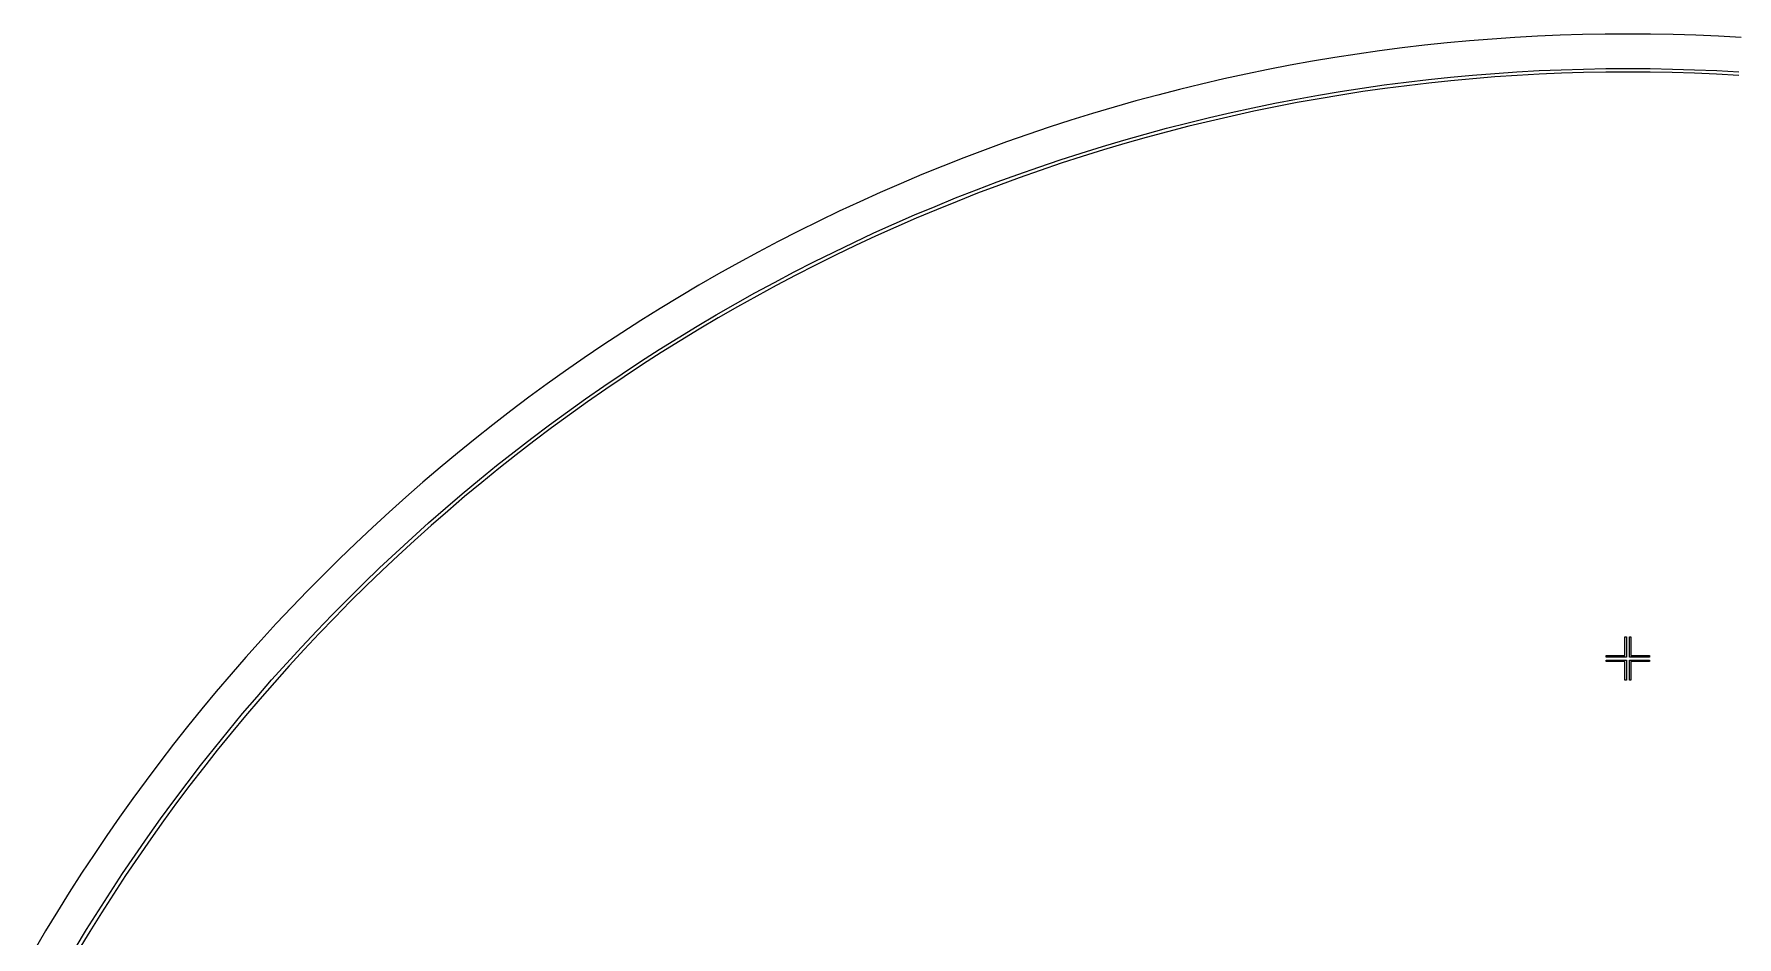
# Model space of a CAD drawing. Extents: x -25 to 123, y -44 to 109.
# Drawn here: x -20.1 to 50.5, y 71.3 to 108.7 of the extents above; entities that cross this region are included whole.
import ezdxf

# ---------------------------------------------------------------- set-up
doc = ezdxf.new("R2010")
doc.units = 0

msp = doc.modelspace()

# ---------------------------------------------------------------- linework, layer by layer
for p, q in [((36.6526, 108.137), (35.7216, 108.016)), ((37.585, 108.246), (36.6526, 108.137)), ((38.5187, 108.344), (37.585, 108.246)), ((39.4535, 108.43), (38.5187, 108.344)), ((40.3893, 108.505), (39.4535, 108.43)), ((41.326, 108.568), (40.3893, 108.505)), ((42.2633, 108.62), (41.326, 108.568)), ((43.2012, 108.66), (42.2633, 108.62)), ((44.1396, 108.689), (43.2012, 108.66)), ((45.0782, 108.706), (44.1396, 108.689)), ((46.017, 108.712), (45.0782, 108.706)), ((46.9558, 108.706), (46.017, 108.712)), ((47.8944, 108.689), (46.9558, 108.706)), ((48.8327, 108.66), (47.8944, 108.689)), ((49.7707, 108.62), (48.8327, 108.66)), ((50.708, 108.568), (49.7707, 108.62)), ((32.0145, 107.419), (31.0926, 107.242)), ((32.9384, 107.586), (32.0145, 107.419)), ((33.8644, 107.74), (32.9384, 107.586)), ((34.7921, 107.884), (33.8644, 107.74)), ((35.7216, 108.016), (34.7921, 107.884)), ((28.3411, 106.642), (27.429, 106.419)), ((29.2558, 106.853), (28.3411, 106.642)), ((30.173, 107.053), (29.2558, 106.853)), ((31.0926, 107.242), (30.173, 107.053)), ((35.9134, 106.604), (36.827, 106.722)), ((36.827, 106.722), (37.7421, 106.829)), ((37.7586, 106.68), (36.8454, 106.573)), ((37.7421, 106.829), (38.6584, 106.925)), ((38.6731, 106.776), (37.7586, 106.68)), ((38.6584, 106.925), (39.5758, 107.01)), ((39.5886, 106.861), (38.6731, 106.776)), ((39.5758, 107.01), (40.4941, 107.083)), ((40.5052, 106.934), (39.5886, 106.861)), ((40.4941, 107.083), (41.4133, 107.146)), ((41.4225, 106.996), (40.5052, 106.934)), ((41.4133, 107.146), (42.3333, 107.196)), ((42.3406, 107.047), (41.4225, 106.996)), ((42.3333, 107.196), (43.2537, 107.236)), ((43.2592, 107.086), (42.3406, 107.047)), ((43.2537, 107.236), (44.1746, 107.264)), ((44.1783, 107.114), (43.2592, 107.086)), ((44.1746, 107.264), (45.0957, 107.281)), ((45.0976, 107.131), (44.1783, 107.114)), ((45.0957, 107.281), (46.017, 107.287)), ((46.017, 107.137), (45.0976, 107.131)), ((46.017, 107.287), (46.9383, 107.281)), ((46.9364, 107.131), (46.017, 107.137)), ((47.8557, 107.114), (46.9364, 107.131)), ((46.9383, 107.281), (47.8594, 107.264)), ((48.7748, 107.086), (47.8557, 107.114)), ((47.8594, 107.264), (48.7803, 107.236)), ((49.6934, 107.047), (48.7748, 107.086)), ((48.7803, 107.236), (49.7007, 107.196)), ((50.6115, 106.996), (49.6934, 107.047)), ((49.7007, 107.196), (50.6207, 107.146)), ((25.6135, 105.941), (24.7103, 105.685)), ((26.5198, 106.186), (25.6135, 105.941)), ((27.429, 106.419), (26.5198, 106.186)), ((31.3706, 105.844), (32.2753, 106.019)), ((32.2753, 106.019), (33.182, 106.182)), ((33.2077, 106.034), (32.3027, 105.871)), ((33.182, 106.182), (34.0907, 106.334)), ((34.1146, 106.185), (33.2077, 106.034)), ((34.0907, 106.334), (35.0012, 106.474)), ((35.0232, 106.326), (34.1146, 106.185)), ((35.0012, 106.474), (35.9134, 106.604)), ((35.9335, 106.455), (35.0232, 106.326)), ((36.8454, 106.573), (35.9335, 106.455)), ((23.8102, 105.418), (22.9135, 105.14)), ((24.7103, 105.685), (23.8102, 105.418)), ((27.7753, 105.037), (28.6703, 105.255)), ((28.6703, 105.255), (29.568, 105.463)), ((29.6008, 105.316), (28.705, 105.109)), ((29.568, 105.463), (30.4681, 105.659)), ((30.4992, 105.512), (29.6008, 105.316)), ((30.4681, 105.659), (31.3706, 105.844)), ((31.3999, 105.697), (30.4992, 105.512)), ((32.3027, 105.871), (31.3999, 105.697)), ((21.1308, 104.551), (20.2449, 104.24)), ((22.0204, 104.851), (21.1308, 104.551)), ((22.9135, 105.14), (22.0204, 104.851)), ((25.1071, 104.316), (25.9935, 104.567)), ((25.9935, 104.567), (26.883, 104.808)), ((26.9212, 104.663), (26.0336, 104.423)), ((26.883, 104.808), (27.7753, 105.037)), ((27.8117, 104.891), (26.9212, 104.663)), ((28.705, 105.109), (27.8117, 104.891)), ((19.363, 103.918), (18.485, 103.586)), ((20.2449, 104.24), (19.363, 103.918)), ((23.3439, 103.781), (24.2239, 104.054)), ((24.2674, 103.911), (23.3892, 103.638)), ((24.2239, 104.054), (25.1071, 104.316)), ((25.1489, 104.172), (24.2674, 103.911)), ((26.0336, 104.423), (25.1489, 104.172)), ((17.6112, 103.243), (16.7417, 102.889)), ((18.485, 103.586), (17.6112, 103.243)), ((20.725, 102.898), (21.5943, 103.203)), ((21.5943, 103.203), (22.4673, 103.498)), ((22.5144, 103.355), (21.6431, 103.062)), ((22.4673, 103.498), (23.3439, 103.781)), ((23.3892, 103.638), (22.5144, 103.355)), ((15.8766, 102.524), (15.016, 102.149)), ((16.7417, 102.889), (15.8766, 102.524)), ((18.9979, 102.256), (19.8595, 102.583)), ((19.9117, 102.442), (19.0519, 102.116)), ((19.8595, 102.583), (20.725, 102.898)), ((20.7755, 102.757), (19.9117, 102.442)), ((21.6431, 103.062), (20.7755, 102.757)), ((14.1601, 101.763), (13.309, 101.367)), ((15.016, 102.149), (14.1601, 101.763)), ((17.287, 101.572), (18.1404, 101.919)), ((18.1961, 101.78), (17.3445, 101.434)), ((18.1404, 101.919), (18.9979, 102.256)), ((19.0519, 102.116), (18.1961, 101.78)), ((13.309, 101.367), (12.4629, 100.96)), ((15.5935, 100.846), (16.438, 101.214)), ((16.4971, 101.077), (15.6543, 100.709)), ((16.438, 101.214), (17.287, 101.572)), ((17.3445, 101.434), (16.4971, 101.077)), ((11.6217, 100.544), (10.7858, 100.116)), ((12.4629, 100.96), (11.6217, 100.544)), ((13.9183, 100.079), (14.7536, 100.468)), ((14.816, 100.331), (13.9824, 99.9433)), ((14.7536, 100.468), (15.5935, 100.846)), ((15.6543, 100.709), (14.816, 100.331)), ((9.95515, 99.6789), (9.12994, 99.2313)), ((10.7858, 100.116), (9.95515, 99.6789)), ((12.2624, 99.2707), (13.0879, 99.6799)), ((13.0879, 99.6799), (13.9183, 100.079)), ((13.9824, 99.9433), (13.1537, 99.5451)), ((9.12994, 99.2313), (8.31029, 98.7735)), ((11.4421, 98.8514), (12.2624, 99.2707)), ((12.3299, 99.1367), (11.5111, 98.7183)), ((13.1537, 99.5451), (12.3299, 99.1367)), ((7.49632, 98.3058), (6.68814, 97.8281)), ((8.31029, 98.7735), (7.49632, 98.3058)), ((9.81706, 97.9829), (10.6269, 98.4221)), ((10.6976, 98.2898), (9.88939, 97.8514)), ((10.6269, 98.4221), (11.4421, 98.8514)), ((11.5111, 98.7183), (10.6976, 98.2898)), ((6.68814, 97.8281), (5.88589, 97.3406)), ((8.21387, 97.0747), (9.01266, 97.5337)), ((9.01266, 97.5337), (9.81706, 97.9829)), ((9.88939, 97.8514), (9.08661, 97.4032)), ((5.08969, 96.8432), (4.29964, 96.3361)), ((5.88589, 97.3406), (5.08969, 96.8432)), ((7.42075, 96.6059), (8.21387, 97.0747)), ((8.2894, 96.9451), (7.49785, 96.4772)), ((9.08661, 97.4032), (8.2894, 96.9451)), ((4.29964, 96.3361), (3.51588, 95.8193)), ((5.85205, 95.6393), (6.63344, 96.1274)), ((6.63344, 96.1274), (7.42075, 96.6059)), ((7.49785, 96.4772), (6.71213, 95.9997)), ((3.51588, 95.8193), (2.73853, 95.293)), ((5.07674, 95.1416), (5.85205, 95.6393)), ((5.93231, 95.5125), (5.15852, 95.0159)), ((6.71213, 95.9997), (5.93231, 95.5125)), ((1.96768, 94.7571), (1.20346, 94.2119)), ((2.73853, 95.293), (1.96768, 94.7571)), ((3.54469, 94.1179), (4.30757, 94.6345)), ((4.30757, 94.6345), (5.07674, 95.1416)), ((5.15852, 95.0159), (4.3909, 94.5098)), ((1.20346, 94.2119), (0.44601, 93.6573)), ((2.78821, 93.5921), (3.54469, 94.1179)), ((3.62955, 93.9942), (2.87457, 93.4694)), ((4.3909, 94.5098), (3.62955, 93.9942)), ((0.44601, 93.6573), (-0.30458, 93.0934)), ((2.03822, 93.057), (2.78821, 93.5921)), ((2.87457, 93.4694), (2.1261, 92.9354)), ((-1.0482, 92.5204), (-1.78473, 91.9383)), ((-0.30458, 93.0934), (-1.0482, 92.5204)), ((0.55826, 91.9594), (1.29488, 92.5127)), ((1.29488, 92.5127), (2.03822, 93.057)), ((2.1261, 92.9354), (1.38423, 92.3922)), ((-1.78473, 91.9383), (-2.51407, 91.3472)), ((-0.17149, 91.397), (0.55826, 91.9594)), ((0.64909, 91.84), (-0.07921, 91.2787)), ((1.38423, 92.3922), (0.64909, 91.84)), ((-2.51407, 91.3472), (-3.2361, 90.7472)), ((-0.8943, 90.8257), (-0.17149, 91.397)), ((-0.07921, 91.2787), (-0.80058, 90.7086)), ((-3.2361, 90.7472), (-3.9507, 90.1384)), ((-1.61006, 90.2457), (-0.8943, 90.8257)), ((-0.80058, 90.7086), (-1.51489, 90.1297)), ((-3.9507, 90.1384), (-4.65779, 89.5208)), ((-2.31863, 89.6568), (-1.61006, 90.2457)), ((-1.51489, 90.1297), (-2.22206, 89.5421)), ((-4.65779, 89.5208), (-5.35724, 88.8947)), ((-3.71385, 88.4533), (-3.01993, 89.0593)), ((-3.01993, 89.0593), (-2.31863, 89.6568)), ((-2.22206, 89.5421), (-2.92195, 88.9458)), ((-5.35724, 88.8947), (-6.04895, 88.2599)), ((-4.40027, 87.8388), (-3.71385, 88.4533)), ((-3.61449, 88.3409), (-4.29953, 87.7277)), ((-2.92195, 88.9458), (-3.61449, 88.3409)), ((-6.73283, 87.6168), (-7.40877, 86.9653)), ((-6.04895, 88.2599), (-6.73283, 87.6168)), ((-5.0791, 87.2159), (-4.40027, 87.8388)), ((-4.29953, 87.7277), (-4.97701, 87.106)), ((-7.40877, 86.9653), (-8.07664, 86.3056)), ((-5.75024, 86.5847), (-5.0791, 87.2159)), ((-4.97701, 87.106), (-5.6468, 86.4761)), ((-8.07664, 86.3056), (-8.73639, 85.6377)), ((-6.41357, 85.9454), (-5.75024, 86.5847)), ((-5.6468, 86.4761), (-6.30882, 85.838)), ((-8.73639, 85.6377), (-9.38788, 84.9617)), ((-7.06902, 85.2979), (-6.41357, 85.9454)), ((-6.30882, 85.838), (-6.96295, 85.1919)), ((-9.38788, 84.9617), (-10.031, 84.2779)), ((-7.71648, 84.6425), (-7.06902, 85.2979)), ((-6.96295, 85.1919), (-7.60912, 84.5377)), ((-10.031, 84.2779), (-10.6657, 83.5862)), ((-8.35583, 83.9792), (-7.71648, 84.6425)), ((-7.60912, 84.5377), (-8.24719, 83.8757)), ((-10.6657, 83.5862), (-11.2919, 82.8867)), ((-8.987, 83.308), (-8.35583, 83.9792)), ((-8.24719, 83.8757), (-8.87711, 83.2059)), ((45.8892, 82.9584), (45.8892, 83.7254)), ((45.8892, 83.7254), (45.9531, 83.7254)), ((45.9531, 83.7254), (45.9531, 82.8945)), ((46.0809, 82.8945), (46.0809, 83.7254)), ((46.0809, 83.7254), (46.1448, 83.7254)), ((46.1448, 83.7254), (46.1448, 82.9584)), ((-11.2919, 82.8867), (-11.9095, 82.1796)), ((-10.2244, 81.9428), (-9.60989, 82.6292)), ((-9.60989, 82.6292), (-8.987, 83.308)), ((-8.87711, 83.2059), (-9.49875, 82.5284)), ((45.1222, 82.8945), (45.1222, 82.9584)), ((45.1222, 82.9584), (45.8892, 82.9584)), ((45.9531, 82.8945), (45.1222, 82.8945)), ((45.1222, 82.7028), (45.1222, 82.7667)), ((45.1222, 82.7667), (45.9531, 82.7667)), ((45.8892, 82.7028), (45.1222, 82.7028)), ((45.8892, 81.9358), (45.8892, 82.7028)), ((45.9531, 82.7667), (45.9531, 81.9358)), ((46.9118, 82.8945), (46.0809, 82.8945)), ((46.0809, 81.9358), (46.0809, 82.7667)), ((46.0809, 82.7667), (46.9118, 82.7667)), ((46.1448, 82.9584), (46.9118, 82.9584)), ((46.9118, 82.7028), (46.1448, 82.7028)), ((46.1448, 82.7028), (46.1448, 81.9358)), ((46.9118, 82.9584), (46.9118, 82.8945)), ((46.9118, 82.7667), (46.9118, 82.7028)), ((-11.9095, 82.1796), (-12.5183, 81.465)), ((-10.8304, 81.2488), (-10.2244, 81.9428)), ((-9.49875, 82.5284), (-10.112, 81.8434)), ((45.9531, 81.9358), (45.8892, 81.9358)), ((46.1448, 81.9358), (46.0809, 81.9358)), ((-12.5183, 81.465), (-13.1183, 80.743)), ((-11.4279, 80.5475), (-10.8304, 81.2488)), ((-10.112, 81.8434), (-10.7169, 81.1509)), ((-13.1183, 80.743), (-13.7094, 80.0136)), ((-12.0167, 79.839), (-11.4279, 80.5475)), ((-10.7169, 81.1509), (-11.3131, 80.451)), ((-13.7094, 80.0136), (-14.2915, 79.2771)), ((-12.5968, 79.1232), (-12.0167, 79.839)), ((-11.3131, 80.451), (-11.9008, 79.7438)), ((-14.2915, 79.2771), (-14.8645, 78.5335)), ((-13.1681, 78.4004), (-12.5968, 79.1232)), ((-11.9008, 79.7438), (-12.4797, 79.0295)), ((-14.8645, 78.5335), (-15.4284, 77.7829)), ((-13.7304, 77.6706), (-13.1681, 78.4004)), ((-12.4797, 79.0295), (-13.0498, 78.3081)), ((-15.4284, 77.7829), (-15.983, 77.0254)), ((-13.0498, 78.3081), (-13.6111, 77.5798)), ((-15.983, 77.0254), (-16.5282, 76.2612)), ((-14.2838, 76.934), (-13.7304, 77.6706)), ((-13.6111, 77.5798), (-14.1633, 76.8447)), ((-14.828, 76.1907), (-14.2838, 76.934)), ((-14.1633, 76.8447), (-14.7065, 76.1028)), ((-16.5282, 76.2612), (-17.0641, 75.4904)), ((-15.3632, 75.4407), (-14.828, 76.1907)), ((-14.7065, 76.1028), (-15.2405, 75.3543)), ((-17.0641, 75.4904), (-17.5904, 74.713)), ((-15.889, 74.6842), (-15.3632, 75.4407)), ((-15.2405, 75.3543), (-15.7653, 74.5993)), ((-17.5904, 74.713), (-18.1072, 73.9293)), ((-16.4056, 73.9213), (-15.889, 74.6842)), ((-15.7653, 74.5993), (-16.2808, 73.838)), ((-18.1072, 73.9293), (-18.6143, 73.1392)), ((-16.9127, 73.1522), (-16.4056, 73.9213)), ((-16.2808, 73.838), (-16.787, 73.0704)), ((-18.6143, 73.1392), (-19.1116, 72.343)), ((-17.4104, 72.3768), (-16.9127, 73.1522)), ((-16.787, 73.0704), (-17.2836, 72.2966)), ((-19.1116, 72.343), (-19.5992, 71.5408)), ((-17.8985, 71.5955), (-17.4104, 72.3768)), ((-17.2836, 72.2966), (-17.7708, 71.5168)), ((-19.5992, 71.5408), (-20.0769, 70.7326)), ((-18.377, 70.8082), (-17.8985, 71.5955)), ((-17.7708, 71.5168), (-18.2483, 70.731))]:
    msp.add_line(p, q)

doc.saveas('drawing.dxf')
